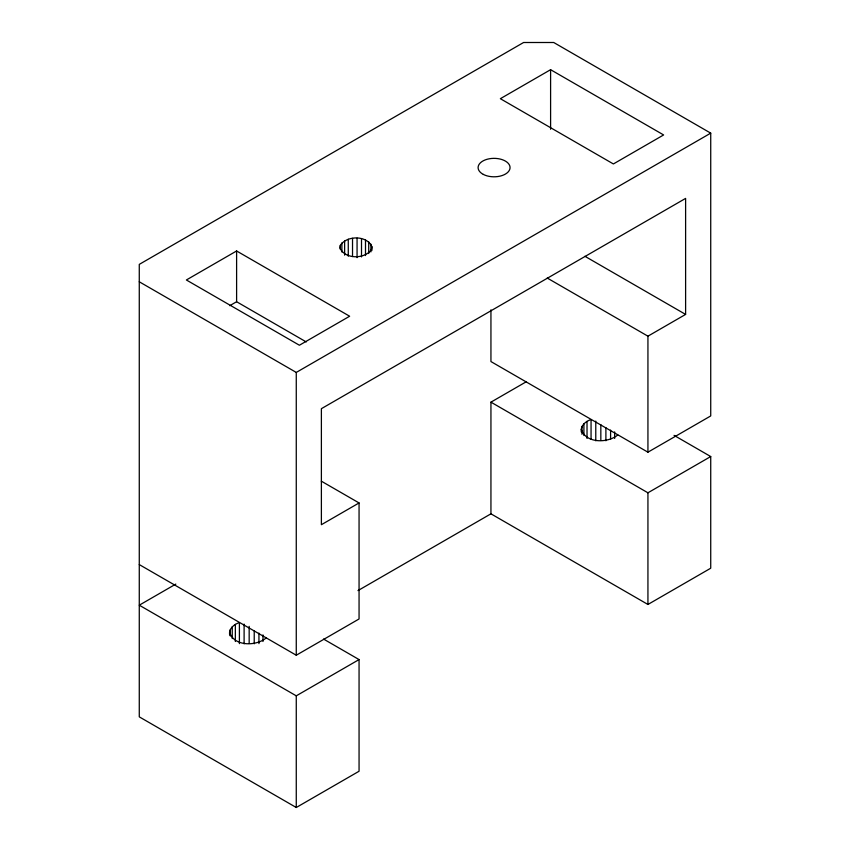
<?xml version="1.0" encoding="UTF-8"?>
<svg xmlns="http://www.w3.org/2000/svg" width="850" height="850" viewBox="0 0 850 850"><rect width="100%" height="100%" fill="white"/><g stroke="black" fill="none" stroke-linecap="round" stroke-linejoin="round"><path stroke-width="1.27" d="M340.308 245.384L339.979 247.998C344.877 259.494 365.118 259.409 371.546 249.305L371.864 246.681C366.966 235.195 346.736 235.28 340.308 245.384L340.308 249.284M229.627 635.014C228.597 628.819 233.973 624.229 239.403 622.614L239.403 643.631M581.294 431.981C580.263 425.786 585.639 421.196 591.058 419.581L591.058 439.291M266.092 638.021C256.126 646.351 234.037 646.616 229.627 632.379M617.748 434.987C607.793 443.317 585.692 443.583 581.294 429.356M236.608 250.973L186.373 279.979L299.402 345.238L349.647 316.232L236.608 250.973L236.608 301.729L306.255 341.944M550.598 69.689L500.353 98.696L613.392 163.954L663.627 134.948L550.598 69.689L550.598 129.253M229.755 305.681L236.608 301.729M139.273 281.786L296.267 372.428L710.727 133.142L710.727 415.937L647.934 452.189L490.939 361.558L490.939 309.846M175.812 584.099L139.273 605.189L296.267 695.831L359.061 659.579L359.061 771.247L296.267 807.5L139.273 716.858L139.273 264.382L523.589 42.5L553.732 42.5L710.727 133.142M674.061 435.37L710.727 456.546L710.727 568.214L647.934 604.467L490.939 513.825L490.939 402.156L526.331 381.724M139.273 564.581L296.267 655.222L359.061 618.97L359.061 502.945L321.385 524.705L321.385 408.68L685.61 198.401L685.61 314.415L647.934 336.175L547.241 278.046M357.967 590.601L490.939 513.825M490.939 402.156L647.934 492.798L710.727 456.546M584.917 256.286L685.61 314.415M321.3 481.153L359.061 502.945M323.542 639.062L359.061 659.579M647.934 336.175L647.934 452.189M647.934 492.798L647.934 604.467M614.646 431.885L614.646 438.451M610.597 430.089L610.597 439.291M605.891 427.656L605.891 440.789M600.833 424.639L600.833 440.406M595.776 421.079L595.776 440.789M587.021 421.377L587.021 438.451M583.907 423.714L583.907 435.54M581.963 426.434L581.963 434.318M371.864 246.681L371.864 250.591M370.897 244.12L370.897 251.929M368.719 241.814L368.719 253.523M365.5 239.955L365.5 255.574M361.505 238.701L361.505 256.923M357.064 238.138L357.064 257.656M352.527 238.329L352.527 256.551M348.266 239.243L348.266 256.169M344.622 240.816L344.622 255.138M341.891 242.919L341.891 252.036M296.267 372.428L296.267 655.222M296.267 695.831L296.267 807.5M262.979 634.918L262.979 641.484M258.942 633.122L258.942 643.631M254.224 630.689L254.224 643.822M249.167 626.354L249.167 643.439M244.109 624.112L244.109 643.822M235.354 624.41L235.354 641.484M232.252 626.747L232.252 638.562M230.297 629.468L230.297 636.034M483.321 174.409A15.991 9.233 0 0 0 509.692 169.543A15.991 9.233 0 0 0 489.207 158.791A15.991 9.233 0 0 0 483.321 174.409"/></g></svg>
